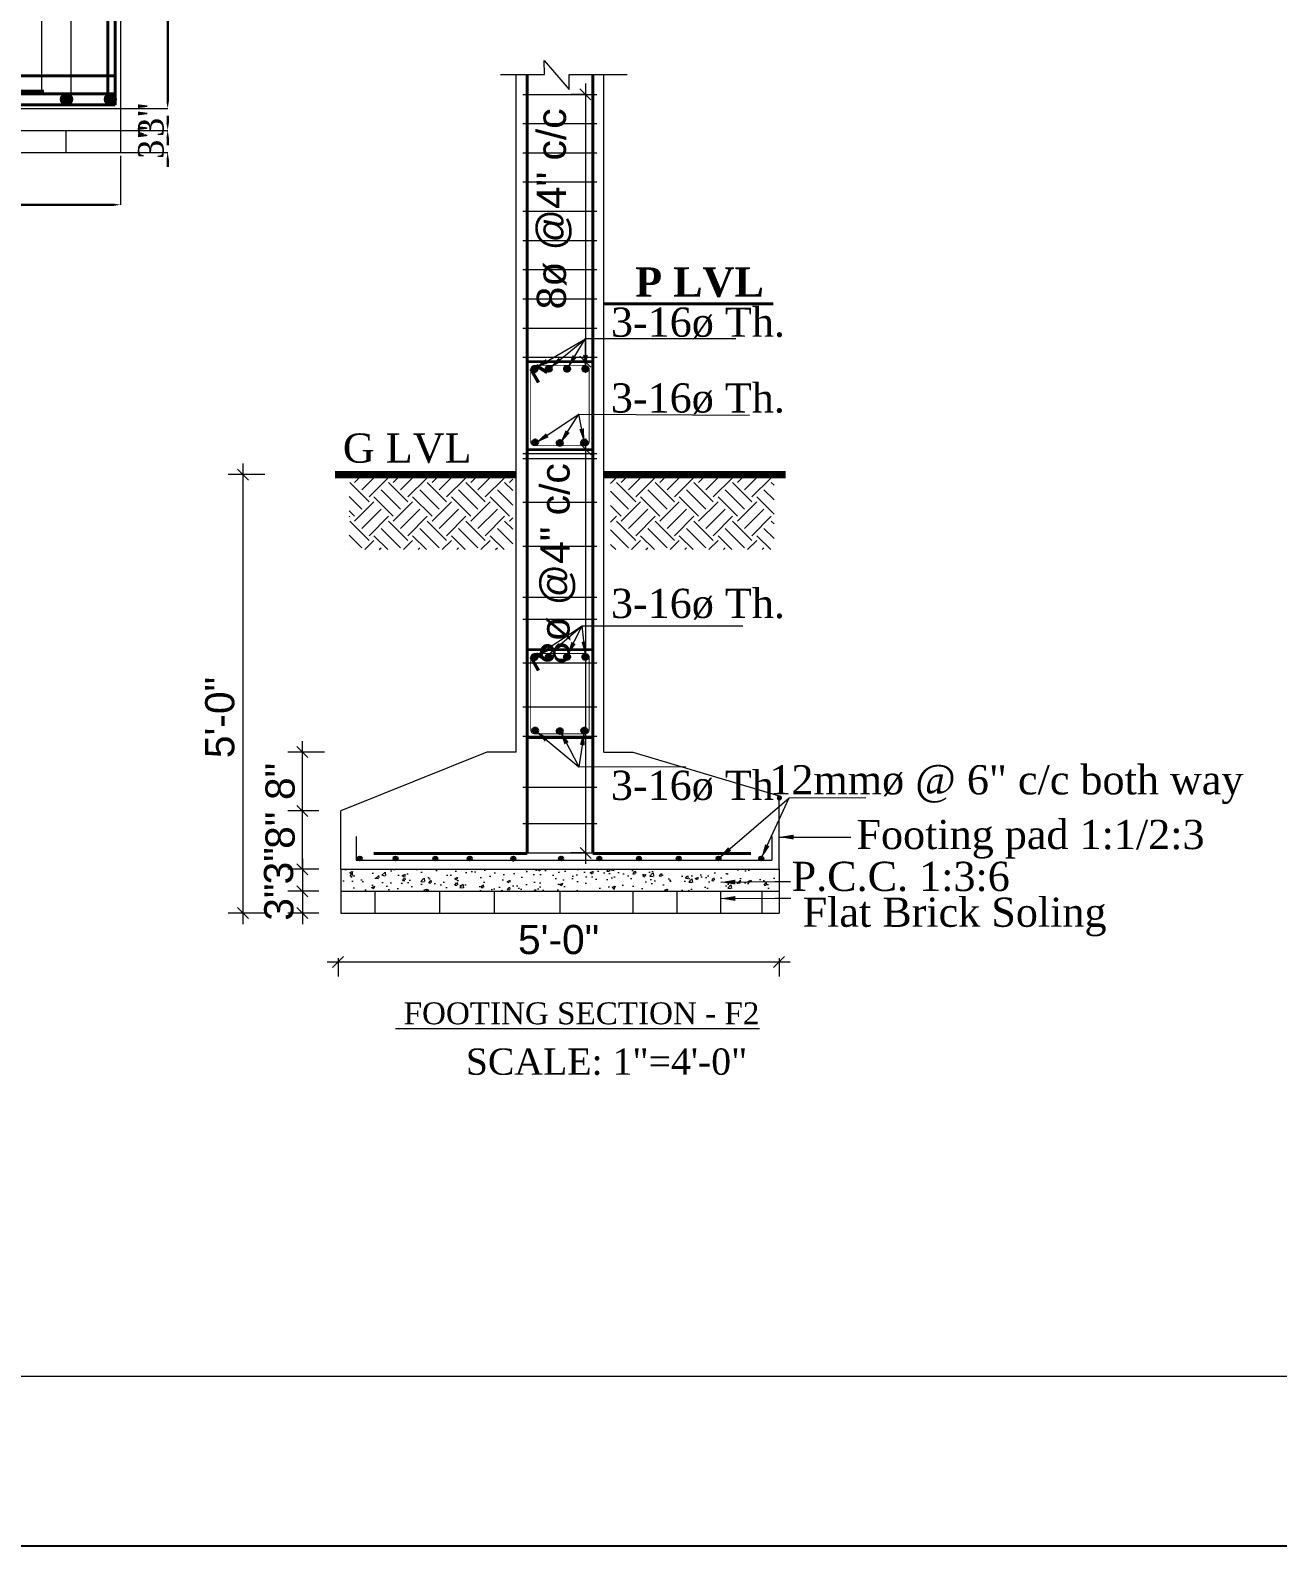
# Model space of a CAD drawing. Header units: inches. Extents: x -4597 to 93300, y -14139 to 5932.
# Drawn here: x 168.9 to 510.5, y -11124.5 to -10709.5 of the extents above; entities that cross this region are included whole.
import ezdxf

# ---------------------------------------------------------------- set-up
doc = ezdxf.new("R2010")
doc.units = ezdxf.units.IN
doc.header["$LTSCALE"] = 0.5
doc.header["$MEASUREMENT"] = 0
doc.header["$PDMODE"] = 66
doc.linetypes.add('ACAD_ISO04W100', pattern=[30, 24, -3, 0, -3])
for name, color, linetype, lineweight in [('cl', 4, 'ACAD_ISO04W100', 15), ('COLUMN', 8, 'Continuous', 50), ('DIM', 180, 'Continuous', 5), ('DIM_LINE', 165, 'Continuous', 15), ('Dimention', 5, 'Continuous', 20), ('ELE1', 3, 'Continuous', 9), ('HACTH', 8, 'Continuous', 5), ('hatch', 9, 'Continuous', 0), ('REINFORCEMENT', 2, 'Continuous', 40), ('ST-REINFOR', 201, 'Continuous', 40), ('STIRRUPS', 14, 'Continuous', 18), ('TEXT', 220, 'Continuous', 9), ('tiles', 30, 'Continuous', 5), ('TRENCH', 1, 'Continuous', 35), ('wall', 20, 'Continuous', 40), ('WALL ELV', 20, 'Continuous', 20), ('WALL SEC', 2, 'Continuous', 35)]:
    doc.layers.add(name, color=color, linetype=linetype, lineweight=lineweight)
doc.styles.add('48', font='arial.ttf', dxfattribs={"height": 4})
doc.styles.add('NIR', font='COPRGTL.TTF')
doc.styles.add('ordinary', font='ARIALN.TTF')
doc.styles.add('TEXT-4', font='times.ttf', dxfattribs={"height": 7})
doc.styles.add('TIMES 48', font='times.ttf', dxfattribs={"height": 4})
doc.dimstyles.new('Copy of Standard', dxfattribs={"dimtxt": 9, "dimasz": 1, "dimexe": 1, "dimexo": 12, "dimgap": 1, "dimtad": 3, "dimdec": 0, "dimzin": 0, "dimdsep": 46, "dimlunit": 4, "dimtxsty": 'NIR', "dimcen": 0.09, "dimclrt": 2, "dimadec": 0, "dimazin": 0, "dimtfac": 1, "dimtdec": 0, "dimtofl": 0, "dimtmove": 2, "dimatfit": 0, "dimfxl": 1, "dimtolj": 1, "dimtzin": 0, "dimarcsym": 0})
doc.dimstyles.new('DIM-4', dxfattribs={"dimtxt": 4, "dimasz": 2, "dimexe": 0, "dimexo": 1, "dimgap": 1, "dimtad": 1, "dimdec": 0, "dimlfac": 0.5, "dimzin": 3, "dimdsep": 46, "dimlunit": 4, "dimtxsty": 'TEXT-4', "dimcen": 0.09, "dimadec": 0, "dimazin": 0, "dimtfac": 1, "dimtdec": 0, "dimtix": 1, "dimtofl": 0, "dimtmove": 2, "dimatfit": 2, "dimfxl": 1, "dimtolj": 1, "dimtzin": 0, "dimlwe": 5, "dimarcsym": 0})
doc.dimstyles.new('nir 48', dxfattribs={"dimscale": 0.5, "dimtxt": 4, "dimasz": 3, "dimexe": 4, "dimexo": 6, "dimgap": 2, "dimtad": 3, "dimdec": 0, "dimzin": 3, "dimlunit": 4, "dimtxsty": '48', "dimblk": 'OBLIQUE', "dimcen": 2.5, "dimdle": 3, "dimclrt": 3, "dimadec": 0, "dimazin": 0, "dimtfac": 1, "dimtdec": 0, "dimtmove": 2, "dimatfit": 3, "dimfxl": 1, "dimfxlon": 1, "dimarcsym": 0})

# ---------------------------------------------------------------- blocks, each defined once
blk = doc.blocks.new('*D914')
at = {"layer": 'Defpoints', "color": 0, "transparency": 16777216}
for p in [(880178.66, -15199.21), (880298.93, -15211.21), (880178.66, -15225.57)]:
    blk.add_point(p, dxfattribs=at)
at = {"layer": 'DIM', "color": 0, "lineweight": 5, "transparency": 16777216}
for p, q in [((880178.66, -15200.21), (880178.66, -15225.57)), ((880298.93, -15212.21), (880298.93, -15225.57))]:
    blk.add_line(p, q, dxfattribs=at)
at = {"layer": 'DIM', "color": 0, "lineweight": -2, "transparency": 16777216}
blk.add_line((880296.93, -15225.57), (880180.66, -15225.57), dxfattribs=at)
at = {"layer": 'DIM', "color": 0, "transparency": 16777216}
for points in [[(880180.66, -15225.23), (880180.66, -15225.9), (880178.66, -15225.57)], [(880296.93, -15225.23), (880296.93, -15225.9), (880298.93, -15225.57)]]:
    blk.add_solid(points, dxfattribs=at)
at = {"layer": 'DIM', "color": 0, "transparency": 16777216, "insert": (880238.79, -15220.98), "char_height": 7, "attachment_point": 5, "style": 'TEXT-4'}
blk.add_mtext('\\A1;l', dxfattribs=at)
blk = doc.blocks.new('*D918')
at = {"layer": 'Defpoints', "color": 0, "transparency": 16777216}
for p in [(880297.95, -15140.6), (880311.85, -15140.6), (880297.95, -15199.21)]:
    blk.add_point(p, dxfattribs=at)
at = {"layer": 'DIM', "color": 0, "lineweight": 5, "transparency": 16777216}
for p, q in [((880298.95, -15140.6), (880311.85, -15140.6)), ((880298.95, -15199.21), (880311.85, -15199.21))]:
    blk.add_line(p, q, dxfattribs=at)
at = {"layer": 'DIM', "color": 0, "lineweight": -2, "transparency": 16777216}
blk.add_line((880311.85, -15197.21), (880311.85, -15142.6), dxfattribs=at)
at = {"layer": 'DIM', "color": 0, "transparency": 16777216}
for points in [[(880311.51, -15142.6), (880312.18, -15142.6), (880311.85, -15140.6)], [(880311.51, -15197.21), (880312.18, -15197.21), (880311.85, -15199.21)]]:
    blk.add_solid(points, dxfattribs=at)
at = {"layer": 'DIM', "color": 0, "transparency": 16777216, "insert": (880307.35, -15169.9), "char_height": 7, "attachment_point": 5, "rotation": 90, "style": 'TEXT-4'}
blk.add_mtext('\\A1;D', dxfattribs=at)
blk = doc.blocks.new('*D919')
at = {"layer": 'Defpoints', "color": 0, "transparency": 16777216}
for p in [(880297.95, -15199.21), (880311.85, -15199.21), (880297.95, -15205.21)]:
    blk.add_point(p, dxfattribs=at)
at = {"layer": 'DIM', "color": 0, "lineweight": -2, "transparency": 16777216}
for p, q in [((880311.85, -15197.21), (880311.85, -15195.21)), ((880311.85, -15207.21), (880311.85, -15209.21))]:
    blk.add_line(p, q, dxfattribs=at)
at = {"layer": 'DIM', "color": 0, "lineweight": 5, "transparency": 16777216}
for p, q in [((880298.95, -15199.21), (880311.85, -15199.21)), ((880298.95, -15205.21), (880311.85, -15205.21))]:
    blk.add_line(p, q, dxfattribs=at)
at = {"layer": 'DIM', "color": 0, "transparency": 16777216}
for points in [[(880311.51, -15197.21), (880312.18, -15197.21), (880311.85, -15199.21)], [(880311.51, -15207.21), (880312.18, -15207.21), (880311.85, -15205.21)]]:
    blk.add_solid(points, dxfattribs=at)
at = {"layer": 'DIM', "color": 0, "transparency": 16777216, "insert": (880307.29, -15202.21), "char_height": 7, "attachment_point": 5, "rotation": 90, "style": 'TEXT-4'}
blk.add_mtext('\\A1;3"', dxfattribs=at)
blk = doc.blocks.new('*D920')
at = {"layer": 'Defpoints', "color": 0, "transparency": 16777216}
for p in [(880297.95, -15205.21), (880311.85, -15205.21), (880297.95, -15211.21)]:
    blk.add_point(p, dxfattribs=at)
at = {"layer": 'DIM', "color": 0, "lineweight": -2, "transparency": 16777216}
for p, q in [((880311.85, -15203.21), (880311.85, -15201.21)), ((880311.85, -15213.21), (880311.85, -15215.21))]:
    blk.add_line(p, q, dxfattribs=at)
at = {"layer": 'DIM', "color": 0, "lineweight": 5, "transparency": 16777216}
for p, q in [((880298.95, -15205.21), (880311.85, -15205.21)), ((880298.95, -15211.21), (880311.85, -15211.21))]:
    blk.add_line(p, q, dxfattribs=at)
at = {"layer": 'DIM', "color": 0, "transparency": 16777216}
for points in [[(880311.51, -15203.21), (880312.18, -15203.21), (880311.85, -15205.21)], [(880311.51, -15213.21), (880312.18, -15213.21), (880311.85, -15211.21)]]:
    blk.add_solid(points, dxfattribs=at)
at = {"layer": 'DIM', "color": 0, "transparency": 16777216, "insert": (880307.29, -15208.21), "char_height": 7, "attachment_point": 5, "rotation": 90, "style": 'TEXT-4'}
blk.add_mtext('\\A1;3"', dxfattribs=at)
blk = doc.blocks.new('_Oblique')
at = {"color": 0, "linetype": 'ByBlock', "lineweight": -2}
blk.add_line((-0.5, -0.5), (0.5, 0.5), dxfattribs=at)
blk = doc.blocks.new('*D837')
at = {"layer": 'Defpoints', "color": 0, "transparency": 16777216}
for p in [(83887.26, -112875.78), (83882, -112878.78), (83887.26, -112878.78)]:
    blk.add_point(p, dxfattribs=at)
at = {"layer": 'DIM_LINE', "color": 0, "lineweight": -2, "transparency": 16777216}
for p, q in [((83884.26, -112875.78), (83880, -112875.78)), ((83884.26, -112878.78), (83880, -112878.78))]:
    blk.add_line(p, q, dxfattribs=at)
at = {"layer": 'DIM_LINE', "color": 0, "linetype": 'ByBlock', "lineweight": -2, "transparency": 16777216}
blk.add_line((83882, -112874.28), (83882, -112880.28), dxfattribs=at)
at = {"layer": 'DIM_LINE', "color": 0, "lineweight": -2, "transparency": 16777216, "xscale": 1.5, "yscale": 1.5, "zscale": 1.5}
for p, rotation in [((83882, -112875.78), 90), ((83882, -112878.78), 270)]:
    blk.add_blockref('_Oblique', p, dxfattribs=dict(at, rotation=rotation))
at = {"layer": 'DIM_LINE', "color": 3, "transparency": 16777216, "insert": (83878.75, -112875.31), "char_height": 4, "attachment_point": 5, "rotation": 90, "style": '48'}
blk.add_mtext('3"', dxfattribs=at)
blk = doc.blocks.new('*D838')
at = {"layer": 'Defpoints', "color": 0, "transparency": 16777216}
for p in [(83886.44, -112821.73), (83873.84, -112881.78), (83881.5, -112881.78)]:
    blk.add_point(p, dxfattribs=at)
at = {"layer": 'DIM_LINE', "color": 0, "linetype": 'ByBlock', "lineweight": -2, "transparency": 16777216}
blk.add_line((83873.84, -112820.23), (83873.84, -112883.28), dxfattribs=at)
at = {"layer": 'DIM_LINE', "color": 0, "lineweight": -2, "transparency": 16777216}
for p, q in [((83876.84, -112821.73), (83871.84, -112821.73)), ((83876.84, -112881.78), (83871.84, -112881.78))]:
    blk.add_line(p, q, dxfattribs=at)
at = {"layer": 'DIM_LINE', "color": 0, "lineweight": -2, "transparency": 16777216, "xscale": 1.5, "yscale": 1.5, "zscale": 1.5}
for p, rotation in [((83873.84, -112821.73), 90), ((83873.84, -112881.78), 270)]:
    blk.add_blockref('_Oblique', p, dxfattribs=dict(at, rotation=rotation))
at = {"layer": 'DIM_LINE', "color": 3, "transparency": 16777216, "insert": (83870.7, -112855), "char_height": 4, "attachment_point": 5, "rotation": 90, "style": '48'}
blk.add_mtext('5\'-0"', dxfattribs=at)
blk = doc.blocks.new('*D864')
at = {"layer": 'Defpoints', "color": 0, "transparency": 16777216}
for p in [(83882, -112867.78), (83887.26, -112867.78), (83887.26, -112875.78)]:
    blk.add_point(p, dxfattribs=at)
at = {"layer": 'DIM_LINE', "color": 0, "lineweight": -2, "transparency": 16777216}
for p, q in [((83884.26, -112867.78), (83880, -112867.78)), ((83884.26, -112875.78), (83880, -112875.78))]:
    blk.add_line(p, q, dxfattribs=at)
at = {"layer": 'DIM_LINE', "color": 0, "linetype": 'ByBlock', "lineweight": -2, "transparency": 16777216}
for p, q in [((83882, -112867.78), (83882, -112866.28)), ((83882, -112875.78), (83882, -112867.78)), ((83882, -112875.78), (83882, -112877.28))]:
    blk.add_line(p, q, dxfattribs=at)
at = {"layer": 'DIM_LINE', "color": 0, "lineweight": -2, "transparency": 16777216, "xscale": 1.5, "yscale": 1.5, "zscale": 1.5}
for p, rotation in [((83882, -112867.78), 270), ((83882, -112875.78), 90)]:
    blk.add_blockref('_Oblique', p, dxfattribs=dict(at, rotation=rotation))
at = {"layer": 'DIM_LINE', "color": 3, "transparency": 16777216, "insert": (83878.96, -112870.44), "char_height": 4, "attachment_point": 5, "rotation": 90, "style": '48'}
blk.add_mtext('8"', dxfattribs=at)
blk = doc.blocks.new('*D841')
at = {"layer": 'Defpoints', "color": 0, "transparency": 16777216}
for p in [(83887.26, -112878.78), (83882, -112881.78), (83887.26, -112881.78)]:
    blk.add_point(p, dxfattribs=at)
at = {"layer": 'DIM_LINE', "color": 0, "linetype": 'ByBlock', "lineweight": -2, "transparency": 16777216}
blk.add_line((83882, -112877.28), (83882, -112883.28), dxfattribs=at)
at = {"layer": 'DIM_LINE', "color": 0, "lineweight": -2, "transparency": 16777216}
for p, q in [((83884.26, -112878.78), (83880, -112878.78)), ((83884.26, -112881.78), (83880, -112881.78))]:
    blk.add_line(p, q, dxfattribs=at)
at = {"layer": 'DIM_LINE', "color": 0, "lineweight": -2, "transparency": 16777216, "xscale": 1.5, "yscale": 1.5, "zscale": 1.5}
for p, rotation in [((83882, -112878.78), 90), ((83882, -112881.78), 270)]:
    blk.add_blockref('_Oblique', p, dxfattribs=dict(at, rotation=rotation))
at = {"layer": 'DIM_LINE', "color": 3, "transparency": 16777216, "insert": (83878.79, -112880.28), "char_height": 4, "attachment_point": 5, "rotation": 90, "style": '48'}
blk.add_mtext('3"', dxfattribs=at)
blk = doc.blocks.new('*D842')
at = {"layer": 'Defpoints', "color": 0, "transparency": 16777216}
for p in [(83920.76, -112818.28), (83920.76, -112873.53), (83921.43, -112873.53)]:
    blk.add_point(p, dxfattribs=at)
at = {"layer": 'DIM_LINE', "color": 0, "linetype": 'ByBlock', "lineweight": -2, "transparency": 16777216}
blk.add_line((83920.76, -112816.78), (83920.76, -112875.03), dxfattribs=at)
at = {"layer": 'DIM_LINE', "color": 0, "lineweight": -2, "transparency": 16777216}
for p, q in [((83920.76, -112818.28), (83918.76, -112818.28)), ((83920.76, -112873.53), (83918.76, -112873.53))]:
    blk.add_line(p, q, dxfattribs=at)
at = {"layer": 'DIM_LINE', "color": 0, "lineweight": -2, "transparency": 16777216, "xscale": 1.5, "yscale": 1.5, "zscale": 1.5}
for p, rotation in [((83920.76, -112818.28), 90), ((83920.76, -112873.53), 270)]:
    blk.add_blockref('_Oblique', p, dxfattribs=dict(at, rotation=rotation))
at = {"layer": 'DIM_LINE', "color": 3, "transparency": 16777216, "insert": (83916.98, -112833.94), "char_height": 4, "attachment_point": 5, "rotation": 90, "style": '48'}
blk.add_mtext('8ø @4" c/c', dxfattribs=at)
blk = doc.blocks.new('*D843')
at = {"layer": 'Defpoints', "color": 0, "transparency": 16777216}
for p in [(83922.32, -112769.67), (83920.74, -112806.28), (83920.98, -112806.28)]:
    blk.add_point(p, dxfattribs=at)
at = {"layer": 'DIM_LINE', "color": 0, "linetype": 'ByBlock', "lineweight": -2, "transparency": 16777216}
blk.add_line((83920.74, -112768.17), (83920.74, -112807.78), dxfattribs=at)
at = {"layer": 'DIM_LINE', "color": 0, "lineweight": -2, "transparency": 16777216}
for p, q in [((83920.74, -112769.67), (83918.74, -112769.67)), ((83920.74, -112806.28), (83918.74, -112806.28))]:
    blk.add_line(p, q, dxfattribs=at)
at = {"layer": 'DIM_LINE', "color": 0, "lineweight": -2, "transparency": 16777216, "xscale": 1.5, "yscale": 1.5, "zscale": 1.5}
for p, rotation in [((83920.74, -112769.67), 90), ((83920.74, -112806.28), 270)]:
    blk.add_blockref('_Oblique', p, dxfattribs=dict(at, rotation=rotation))
at = {"layer": 'DIM_LINE', "color": 3, "transparency": 16777216, "insert": (83916.48, -112785.35), "char_height": 4, "attachment_point": 5, "rotation": 90, "style": '48'}
blk.add_mtext('8ø @4" c/c', dxfattribs=at)
blk = doc.blocks.new('*D865')
at = {"layer": 'Defpoints', "color": 0, "transparency": 16777216}
for p in [(83882, -112859.73), (83907.26, -112859.73), (83887.26, -112867.78)]:
    blk.add_point(p, dxfattribs=at)
at = {"layer": 'DIM_LINE', "color": 0, "linetype": 'ByBlock', "lineweight": -2, "transparency": 16777216}
blk.add_line((83882, -112869.28), (83882, -112858.23), dxfattribs=at)
at = {"layer": 'DIM_LINE', "color": 0, "lineweight": -2, "transparency": 16777216}
for p, q in [((83885, -112859.73), (83880, -112859.73)), ((83884.26, -112867.78), (83880, -112867.78))]:
    blk.add_line(p, q, dxfattribs=at)
at = {"layer": 'DIM_LINE', "color": 0, "lineweight": -2, "transparency": 16777216, "xscale": 1.5, "yscale": 1.5, "zscale": 1.5}
for p, rotation in [((83882, -112859.73), 90), ((83882, -112867.78), 270)]:
    blk.add_blockref('_Oblique', p, dxfattribs=dict(at, rotation=rotation))
at = {"layer": 'DIM_LINE', "color": 3, "transparency": 16777216, "insert": (83878.96, -112863.75), "char_height": 4, "attachment_point": 5, "rotation": 90, "style": '48'}
blk.add_mtext('8"', dxfattribs=at)
blk = doc.blocks.new('*D844')
at = {"layer": 'Defpoints', "color": 0, "transparency": 16777216}
for p in [(83886.88, -112881.78), (83947.26, -112881.78), (83947.26, -112888.46)]:
    blk.add_point(p, dxfattribs=at)
at = {"layer": 'DIM_LINE', "color": 0, "lineweight": -2, "transparency": 16777216}
for p, q in [((83885.38, -112888.46), (83948.76, -112888.46)), ((83886.88, -112887.96), (83886.88, -112890.46)), ((83947.26, -112887.96), (83947.26, -112890.46))]:
    blk.add_line(p, q, dxfattribs=at)
at = {"layer": 'DIM_LINE', "color": 0, "lineweight": -2, "transparency": 16777216, "xscale": 1.5, "yscale": 1.5, "zscale": 1.5, "rotation": 180}
blk.add_blockref('_Oblique', (83886.88, -112888.46), dxfattribs=at)
at = {"layer": 'DIM_LINE', "color": 0, "lineweight": -2, "transparency": 16777216, "xscale": 1.5, "yscale": 1.5, "zscale": 1.5}
blk.add_blockref('_Oblique', (83947.26, -112888.46), dxfattribs=at)
at = {"layer": 'DIM_LINE', "color": 3, "transparency": 16777216, "insert": (83917.07, -112885.42), "char_height": 4, "attachment_point": 5, "style": '48'}
blk.add_mtext('5\'-0"', dxfattribs=at)
blk = doc.blocks.new('REIURETT')
at = {"layer": 'Dimention'}
for points in [[(880285.68, -15196.69, 0.339525), (880284.54, -15195.21), (880283.74, -15195.21, 0.339525), (880282.6, -15196.69, 0.359682), (880283.85, -15198.21), (880284.43, -15198.21, 0.359682)], [(880297.68, -15196.69, 0.339525), (880296.54, -15195.21), (880295.74, -15195.21, 0.339525), (880294.6, -15196.69, 0.359682), (880295.85, -15198.21), (880296.43, -15198.21, 0.359682)]]:
    blk.add_hatch(color=256, dxfattribs=at).paths.add_polyline_path(points)
at = {"layer": 'DIM', "color": 1}
blk.add_line((880283.93, -15205.21), (880283.93, -15211.21), dxfattribs=at)
at = {"layer": 'REINFORCEMENT', "color": 7}
for p, q in [((880295.43, -15143.02), (880295.43, -15195.21)), ((880297.43, -15144.6), (880297.43, -15195.21)), ((880297.43, -15190.3), (880057.02, -15190.3)), ((880297.5, -15192.21), (880297.5, -15198.21)), ((880297.43, -15195.21), (880146.16, -15195.21)), ((880247.43, -15194.46), (880277.93, -15194.46)), ((880178.66, -15198.21), (880297.43, -15198.21))]:
    blk.add_line(p, q, dxfattribs=at)
at = {"layer": 'TEXT'}
for p, q in [((880298.93, -15165.21), (880298.93, -15211.21)), ((880175.93, -15199.21), (880298.93, -15199.21)), ((880146.16, -15205.21), (880298.93, -15205.21)), ((880146.16, -15211.21), (880298.93, -15211.21))]:
    blk.add_line(p, q, dxfattribs=at)
at = {"layer": 'tiles'}
for p, q in [((880277.43, -15195.21), (880277.43, -15144.6)), ((880285.43, -15195.21), (880285.43, -15144.6))]:
    blk.add_line(p, q, dxfattribs=at)
at = {"layer": 'wall', "lineweight": -2}
for centre in [(880284.14, -15196.69), (880296.14, -15196.69)]:
    blk.add_circle(centre, 1.54, dxfattribs=at)
at = {"layer": 'DIM'}
dim = blk.add_linear_dim(base=(880311.85, -15140.6), p1=(880297.95, -15199.21), p2=(880297.95, -15140.6), angle=90, text='D', dimstyle='DIM-4', dxfattribs=at)
dim.commit()
dim.dimension.update_dxf_attribs({"geometry": '*D918', "text_midpoint": (880307.35, -15169.9)})
for base, p1, p2, picture, middle in [((880311.85, -15199.21), (880297.95, -15205.21), (880297.95, -15199.21), '*D919', (880307.29, -15202.21)), ((880311.85, -15205.21), (880297.95, -15211.21), (880297.95, -15205.21), '*D920', (880307.29, -15208.21))]:
    dim = blk.add_linear_dim(base=base, p1=p1, p2=p2, angle=90, dimstyle='DIM-4', dxfattribs=at)
    dim.commit()
    dim.dimension.update_dxf_attribs({"geometry": picture, "text_midpoint": middle})
dim = blk.add_linear_dim(base=(880178.66, -15225.57), p1=(880298.93, -15211.21), p2=(880178.66, -15199.21), text='l', dimstyle='DIM-4', dxfattribs=at)
dim.commit()
dim.dimension.update_dxf_attribs({"geometry": '*D914', "text_midpoint": (880238.79, -15220.98)})
blk = doc.blocks.new('DFHRH')
at = {"layer": 'HACTH'}
h = blk.add_hatch(dxfattribs=at)
h.set_pattern_fill('AR-CONC', color=256, scale=0.5, style=0)
h.set_pattern_definition([(50, (73946.6801, -127528.787), (3.5863009, -0.31376067), [0.375, -4.125]), (355, (73946.68, -127528.787), (-0.6937567, 3.7609607), [0.3, -3.3]), (100.4514, (73946.979, -127528.8132), (2.8925469, 3.4471977), [0.31870095, -3.50571056]), (46.1842, (73946.68, -127527.787), (5.3362052, -0.8275951), [0.5625, -6.1875]), (96.6356, (73947.125, -127527.856), (4.6733135, 4.8705894), [0.4780514, -5.258565]), (351.1842, (73946.68, -127527.787), (4.6733097, 4.870593), [0.45, -4.95]), (21, (73947.1801, -127528.037), (2.98453526, -2.01309445), [0.375, -4.125]), (326, (73947.18, -127528.037), (1.21657666, 3.6257502), [0.3, -3.3]), (71.4514, (73947.429, -127528.2048), (4.20111314, 1.6126525), [0.31870095, -3.50571056]), (37.5, (73946.6801, -127528.787), (0.06079928, 1.66446927), [0, -3.26, 0, -3.35, 0, -3.3125]), (7.5, (73946.6801, -127528.787), (1.31534769, 1.97205856), [0, -1.91, 0, -3.185, 0, -1.2625]), (327.5, (73945.5651, -127528.787), (2.66911218, -0.11277436), [0, -1.25, 0, -3.9, 0, -5.175]), (317.5, (73945.0651, -127528.787), (2.91593085, 0.5005249), [0, -1.625, 0, -2.59, 0, -3.675])])
h.paths.add_polyline_path([(83887.26, -112878.78), (83947.26, -112878.78), (83947.26, -112875.78), (83887.26, -112875.78)])
at = {"layer": 'hatch'}
h = blk.add_hatch(dxfattribs=at)
h.set_pattern_fill('EARTH', color=256, scale=15, angle=45, style=0)
h.set_pattern_definition([(45, (47409.7342, -129452.2487), (4e-16, 5.30330086), [3.75, -3.75]), (45, (47408.74, -129451.2543), (4e-16, 5.30330086), [3.75, -3.75]), (45, (47407.7455, -129450.26), (4e-16, 5.30330086), [3.75, -3.75]), (135, (47407.7455, -129449.597), (-5.30330086, 4e-16), [3.75, -3.75]), (135, (47408.74, -129448.6027), (-5.30330086, 4e-16), [3.75, -3.75]), (135, (47409.7342, -129447.6083), (-5.30330086, 4e-16), [3.75, -3.75])])
h.paths.add_polyline_path([(83910.79, -112822.21), (83888.39, -112822.21), (83888.39, -112832.01), (83910.79, -112832.01)])
h = blk.add_hatch(dxfattribs=at)
h.set_pattern_fill('EARTH', color=256, scale=15, angle=45, style=0)
h.set_pattern_definition([(45, (47409.121, -129452.2487), (4e-16, 5.30330086), [3.75, -3.75]), (45, (47408.1265, -129451.2543), (4e-16, 5.30330086), [3.75, -3.75]), (45, (47407.132, -129450.26), (4e-16, 5.30330086), [3.75, -3.75]), (135, (47407.132, -129449.597), (-5.30330086, 4e-16), [3.75, -3.75]), (135, (47408.1265, -129448.6027), (-5.30330086, 4e-16), [3.75, -3.75]), (135, (47409.121, -129447.6083), (-5.30330086, 4e-16), [3.75, -3.75])])
h.paths.add_polyline_path([(83946.58, -112822.21), (83924.18, -112822.21), (83924.18, -112832.01), (83946.58, -112832.01)])
at = {"layer": 'WALL SEC'}
for points in [[(83913.39, -112807.31, 1), (83914.11, -112807.31, 1)], [(83914.12, -112807.31, -1), (83913.4, -112807.31, -1)], [(83914.12, -112807.31, -1), (83913.4, -112807.31, -1)], [(83915.36, -112807.25, 1), (83916.08, -112807.25, 1)], [(83916.1, -112807.25, -1), (83915.38, -112807.25, -1)], [(83916.1, -112807.25, -1), (83915.38, -112807.25, -1)], [(83917.86, -112807.25, 1), (83918.58, -112807.25, 1)], [(83918.6, -112807.25, -1), (83917.88, -112807.25, -1)], [(83918.6, -112807.25, -1), (83917.88, -112807.25, -1)], [(83920.37, -112807.25, 1), (83921.09, -112807.25, 1)], [(83921.11, -112807.25, -1), (83920.39, -112807.25, -1)], [(83921.11, -112807.25, -1), (83920.39, -112807.25, -1)], [(83913.5, -112817.31, 1), (83914.22, -112817.31, 1)], [(83916.87, -112817.4, -1), (83917.59, -112817.4, -1)], [(83917.6, -112817.4, 1), (83916.88, -112817.4, 1)], [(83917.6, -112817.4, 1), (83916.88, -112817.4, 1)], [(83920.23, -112817.34, 1), (83920.95, -112817.34, 1)], [(83920.97, -112817.34, -1), (83920.25, -112817.34, -1)], [(83920.97, -112817.34, -1), (83920.25, -112817.34, -1)], [(83913.39, -112846.75, 1), (83914.11, -112846.75, 1)], [(83914.12, -112846.75, -1), (83913.4, -112846.75, -1)], [(83914.12, -112846.75, -1), (83913.4, -112846.75, -1)], [(83915.36, -112846.7, 1), (83916.08, -112846.7, 1)], [(83916.1, -112846.7, -1), (83915.38, -112846.7, -1)], [(83916.1, -112846.7, -1), (83915.38, -112846.7, -1)], [(83917.86, -112846.7, 1), (83918.58, -112846.7, 1)], [(83918.6, -112846.7, -1), (83917.88, -112846.7, -1)], [(83918.6, -112846.7, -1), (83917.88, -112846.7, -1)], [(83920.37, -112846.7, 1), (83921.09, -112846.7, 1)], [(83921.11, -112846.7, -1), (83920.39, -112846.7, -1)], [(83921.11, -112846.7, -1), (83920.39, -112846.7, -1)], [(83913.5, -112856.76, 1), (83914.22, -112856.76, 1)], [(83916.87, -112856.85, -1), (83917.59, -112856.85, -1)], [(83917.6, -112856.85, 1), (83916.88, -112856.85, 1)], [(83917.6, -112856.85, 1), (83916.88, -112856.85, 1)], [(83920.23, -112856.79, 1), (83920.95, -112856.79, 1)], [(83920.97, -112856.79, -1), (83920.25, -112856.79, -1)], [(83920.97, -112856.79, -1), (83920.25, -112856.79, -1)], [(83889.59, -112874.3, 0.407959), (83889.83, -112874.55), (83889.84, -112874.55, 0.407959), (83890.09, -112874.3, 1)], [(83894.5, -112874.3, 0.407959), (83894.74, -112874.55), (83894.75, -112874.55, 0.407959), (83895, -112874.3, 1)], [(83899.94, -112874.3, 0.407959), (83900.19, -112874.55), (83900.2, -112874.55, 0.407959), (83900.44, -112874.3, 1)], [(83904.66, -112874.3, 0.407959), (83904.91, -112874.55), (83904.92, -112874.55, 0.407959), (83905.16, -112874.3, 1)], [(83910.63, -112874.31, 0.407959), (83910.88, -112874.56), (83910.89, -112874.56, 0.407959), (83911.13, -112874.31, 1)], [(83917.17, -112874.3, 0.407959), (83917.42, -112874.55), (83917.43, -112874.55, 0.407959), (83917.67, -112874.3, 1)], [(83922.4, -112874.3, 0.407959), (83922.64, -112874.55), (83922.65, -112874.55, 0.407959), (83922.9, -112874.3, 1)], [(83927.83, -112874.3, 0.407959), (83928.08, -112874.55), (83928.09, -112874.55, 0.407959), (83928.33, -112874.3, 1)], [(83933.28, -112874.3, 0.407959), (83933.52, -112874.55), (83933.53, -112874.55, 0.407959), (83933.78, -112874.3, 1)], [(83938.73, -112874.3, 0.407959), (83938.98, -112874.55), (83938.99, -112874.55, 0.407959), (83939.23, -112874.3, 1)], [(83944.57, -112874.3, 0.407959), (83944.81, -112874.55), (83944.82, -112874.55, 0.407959), (83945.07, -112874.3, 1)]]:
    blk.add_hatch(color=256, dxfattribs=at).paths.add_polyline_path(points)
at = {"layer": 'COLUMN'}
for p, q in [((83913.26, -112807.28), (83914.33, -112809.12)), ((83913.98, -112806.81), (83915.5, -112807.76)), ((83913.26, -112846.73), (83914.33, -112848.57)), ((83913.98, -112846.26), (83915.5, -112847.21))]:
    blk.add_line(p, q, dxfattribs=at)
at = {"layer": 'COLUMN', "const_width": 0.1}
for points in [[(83920.76, -112806.78), (83913.76, -112806.78, 0.414214), (83913.26, -112807.28), (83913.26, -112817.28, 0.414214), (83913.76, -112817.78), (83920.76, -112817.78, 0.414214), (83921.26, -112817.28), (83921.26, -112807.28, 0.414214)], [(83920.76, -112846.23), (83913.76, -112846.23, 0.414214), (83913.26, -112846.73), (83913.26, -112856.73, 0.414214), (83913.76, -112857.23), (83920.76, -112857.23, 0.414214), (83921.26, -112856.73), (83921.26, -112846.73, 0.414214)]]:
    blk.add_lwpolyline(points, format="xyb", close=True, dxfattribs=at)
at = {"layer": 'DIM_LINE', "const_width": 1}
for points in [[(83886.44, -112821.73), (83911.26, -112821.73)], [(83923.26, -112821.73), (83948.17, -112821.73)]]:
    blk.add_lwpolyline(points, dxfattribs=at)
at = {"layer": 'HACTH'}
for p, q in [((83891.9, -112878.78), (83891.9, -112881.78)), ((83900.76, -112878.78), (83900.76, -112881.78)), ((83900.76, -112878.78), (83900.76, -112881.78)), ((83908.26, -112878.78), (83908.26, -112881.78)), ((83917.26, -112878.78), (83917.26, -112881.78)), ((83927.26, -112878.78), (83927.26, -112881.78)), ((83933.26, -112878.78), (83933.26, -112881.78)), ((83939.26, -112878.78), (83939.26, -112881.78)), ((83944.92, -112878.78), (83944.92, -112881.78))]:
    blk.add_line(p, q, dxfattribs=at)
at = {"layer": 'hatch', "linetype": 'Continuous'}
blk.add_lwpolyline([(83909.12, -112766.94), (83915.12, -112766.94), (83915.11, -112765.05), (83918.54, -112768.99), (83918.54, -112766.94), (83926.46, -112766.94)], dxfattribs=at)
at = {"layer": 'ST-REINFOR'}
for p, q in [((83912.76, -112873.63), (83912.76, -112766.94)), ((83921.76, -112873.63), (83921.76, -112766.94)), ((83923.26, -112798.36), (83946.44, -112798.36)), ((83912.76, -112873.63), (83891.76, -112873.63)), ((83921.76, -112873.63), (83943.39, -112873.63))]:
    blk.add_line(p, q, dxfattribs=at)
at = {"layer": 'STIRRUPS'}
for p, q in [((83912.19, -112769.67), (83922.32, -112769.67)), ((83912.19, -112773.67), (83922.32, -112773.67)), ((83912.19, -112777.67), (83922.32, -112777.67)), ((83912.19, -112781.67), (83922.32, -112781.67)), ((83912.19, -112781.67), (83922.32, -112781.67)), ((83912.19, -112785.67), (83922.32, -112785.67)), ((83912.19, -112789.67), (83922.32, -112789.67)), ((83912.19, -112793.67), (83922.32, -112793.67)), ((83912.19, -112797.67), (83922.32, -112797.67)), ((83912.19, -112801.67), (83922.32, -112801.67)), ((83912.19, -112805.67), (83922.35, -112805.67)), ((83912.19, -112818.84), (83922.32, -112818.84)), ((83912.19, -112819.53), (83922.32, -112819.53)), ((83912.19, -112825.53), (83922.32, -112825.53)), ((83912.19, -112831.53), (83922.32, -112831.53)), ((83912.19, -112838.53), (83922.32, -112838.53)), ((83912.19, -112841.53), (83922.32, -112841.53)), ((83912.19, -112841.53), (83922.32, -112841.53)), ((83912.19, -112847.53), (83922.32, -112847.53)), ((83912.19, -112853.53), (83922.32, -112853.53)), ((83912.19, -112857.53), (83922.32, -112857.53)), ((83912.19, -112857.53), (83922.32, -112857.53)), ((83912.19, -112857.53), (83922.32, -112857.53)), ((83912.19, -112864.53), (83922.32, -112864.53)), ((83912.19, -112869.53), (83922.32, -112869.53)), ((83912.19, -112873.53), (83922.32, -112873.53))]:
    blk.add_line(p, q, dxfattribs=at)
at = {"layer": 'TRENCH'}
for points in [[(83921.76, -112806.28), (83912.76, -112806.28), (83912.76, -112818.28), (83921.76, -112818.28)], [(83921.76, -112845.73), (83912.76, -112845.73), (83912.76, -112857.73), (83921.76, -112857.73)]]:
    blk.add_lwpolyline(points, close=True, dxfattribs=at)
at = {"layer": 'WALL ELV'}
for p, q in [((83911.26, -112859.73), (83911.26, -112766.94)), ((83923.26, -112859.73), (83923.26, -112766.94)), ((83907.26, -112859.73), (83887.26, -112867.78)), ((83911.26, -112859.73), (83907.26, -112859.73)), ((83923.26, -112859.73), (83927.26, -112859.73)), ((83927.26, -112859.73), (83947.26, -112865.73)), ((83947.26, -112875.73), (83947.26, -112865.73)), ((83887.26, -112875.78), (83887.26, -112867.78)), ((83889.34, -112871.28), (83889.34, -112874.55)), ((83946.26, -112871.28), (83946.26, -112874.55)), ((83887.26, -112875.78), (83887.26, -112878.78)), ((83887.26, -112875.78), (83947.26, -112875.78)), ((83889.34, -112874.55), (83946.26, -112874.55)), ((83947.26, -112875.73), (83947.26, -112881.78)), ((83887.26, -112878.78), (83887.26, -112881.78)), ((83887.26, -112878.78), (83947.26, -112878.78)), ((83887.26, -112881.78), (83947.26, -112881.78))]:
    blk.add_line(p, q, dxfattribs=at)
at = {"layer": 'WALL SEC'}
for centre, radius in [((83913.75, -112807.31), 0.36), ((83913.76, -112807.31), 0.36), ((83913.76, -112807.31), 0.36), ((83915.72, -112807.25), 0.36), ((83915.74, -112807.25), 0.36), ((83915.74, -112807.25), 0.36), ((83918.22, -112807.25), 0.36), ((83918.24, -112807.25), 0.36), ((83918.24, -112807.25), 0.36), ((83920.73, -112807.25), 0.36), ((83920.75, -112807.25), 0.36), ((83920.75, -112807.25), 0.36), ((83913.86, -112817.31), 0.36), ((83917.23, -112817.4), 0.36), ((83917.24, -112817.4), 0.36), ((83917.24, -112817.4), 0.36), ((83920.59, -112817.34), 0.36), ((83920.61, -112817.34), 0.36), ((83920.61, -112817.34), 0.36), ((83913.75, -112846.75), 0.36), ((83913.76, -112846.75), 0.36), ((83913.76, -112846.75), 0.36), ((83915.72, -112846.7), 0.36), ((83915.74, -112846.7), 0.36), ((83915.74, -112846.7), 0.36), ((83918.22, -112846.7), 0.36), ((83918.24, -112846.7), 0.36), ((83918.24, -112846.7), 0.36), ((83920.73, -112846.7), 0.36), ((83920.75, -112846.7), 0.36), ((83920.75, -112846.7), 0.36), ((83913.86, -112856.76), 0.36), ((83917.23, -112856.85), 0.36), ((83917.24, -112856.85), 0.36), ((83917.24, -112856.85), 0.36), ((83920.59, -112856.79), 0.36), ((83920.61, -112856.79), 0.36), ((83920.61, -112856.79), 0.36), ((83889.84, -112874.3), 0.25), ((83894.75, -112874.3), 0.25), ((83900.19, -112874.3), 0.25), ((83904.91, -112874.3), 0.25), ((83910.88, -112874.31), 0.25), ((83917.42, -112874.3), 0.25), ((83922.65, -112874.3), 0.25), ((83928.08, -112874.3), 0.25), ((83933.53, -112874.3), 0.25), ((83938.98, -112874.3), 0.25), ((83944.82, -112874.3), 0.25)]:
    blk.add_circle(centre, radius, dxfattribs=at)
at = {"char_height": 4, "attachment_point": 5, "style": 'ordinary'}
for s, insert, width in [('{\\fTimes New Roman|b1|i0|c0|p18;P LVL}', (83936.37, -112795.41), 144.4797), ('{\\fTimes New Roman|b0|i0|c0|p18;G LVL}', (83896.34, -112818.15), 45.555)]:
    blk.add_mtext(s, dxfattribs=dict(at, insert=insert, width=width))
at = {"layer": 'TEXT', "style": 'TIMES 48'}
blk.add_text('%%U FOOTING SECTION - F2', height=3, dxfattribs=at).set_placement((83894.72, -112897))
at = {"layer": 'TEXT', "char_height": 4, "attachment_point": 7, "style": 'TIMES 48'}
for s, insert in [('3-16ø Th.', (83924.24, -112803.11)), ('3-16ø Th.', (83924.23, -112813.49)), ('3-16ø Th.', (83924.24, -112841.62)), ('12mmø @ 6" c/c both way', (83945.93, -112866.84)), ('3-16ø Th.', (83924.23, -112866.53)), ('Footing pad 1:1/2:3', (83957.86, -112874.33)), ('P.C.C. 1:3:6', (83948.98, -112878.83)), ('Flat Brick Soling', (83950.48, -112884.97))]:
    blk.add_mtext(s, dxfattribs=dict(at, insert=insert))
at = {"layer": 'TEXT', "insert": (83923.64, -112902.15), "char_height": 3.6, "width": 108.2159, "attachment_point": 5, "style": 'TIMES 48'}
blk.add_mtext('SCALE: 1"=4\'-0"', dxfattribs=at)
at = {"layer": 'DIM_LINE'}
for base, p1, p2, picture, middle in [((83920.74, -112806.28), (83922.32, -112769.67), (83920.98, -112806.28), '*D843', (83916.48, -112785.35)), ((83920.76, -112873.53), (83920.76, -112818.28), (83921.43, -112873.53), '*D842', (83916.98, -112833.94))]:
    dim = blk.add_linear_dim(base=base, p1=p1, p2=p2, angle=270, text='8ø @4" c/c', dimstyle='nir 48', override={"dimtxt": 2, "dimfxl": 6, "dimfxlon": 1, "dimarcsym": 1}, dxfattribs=at)
    dim.commit()
    dim.dimension.update_dxf_attribs({"geometry": picture, "text_midpoint": middle, "dimtype": 160})
for base, p1, p2, picture, middle in [((83873.84, -112881.78), (83886.44, -112821.73), (83881.5, -112881.78), '*D838', (83870.7, -112855)), ((83882, -112867.78), (83887.26, -112875.78), (83887.26, -112867.78), '*D864', (83878.96, -112870.44)), ((83882, -112878.78), (83887.26, -112875.78), (83887.26, -112878.78), '*D837', (83878.75, -112875.31)), ((83882, -112881.78), (83887.26, -112878.78), (83887.26, -112881.78), '*D841', (83878.79, -112880.28))]:
    dim = blk.add_linear_dim(base=base, p1=p1, p2=p2, angle=90, dimstyle='nir 48', override={"dimtxt": 2, "dimfxl": 6, "dimfxlon": 1, "dimarcsym": 1}, dxfattribs=at)
    dim.commit()
    dim.dimension.update_dxf_attribs({"geometry": picture, "text_midpoint": middle, "dimtype": 160})
dim = blk.add_linear_dim(base=(83882, -112859.73), p1=(83887.26, -112867.78), p2=(83907.26, -112859.73), angle=90, dimstyle='nir 48', override={"dimtxt": 2, "dimfxl": 6, "dimfxlon": 1, "dimarcsym": 1}, dxfattribs=at)
dim.commit()
dim.dimension.update_dxf_attribs({"geometry": '*D865', "text_midpoint": (83878.96, -112863.75)})
dim = blk.add_linear_dim(base=(83947.26, -112888.46), p1=(83886.88, -112881.78), p2=(83947.26, -112881.78), dimstyle='nir 48', dxfattribs=at)
dim.commit()
dim.dimension.update_dxf_attribs({"geometry": '*D844', "text_midpoint": (83917.07, -112885.42)})
at = {"layer": 'hatch', "linetype": 'Continuous'}
for points in [[(83913.76, -112807.2), (83920.74, -112803.15), (83938.82, -112803.11)], [(83915.74, -112807.25), (83920.74, -112803.15), (83938.82, -112803.11)], [(83918.24, -112807.25), (83920.76, -112803.11), (83941.32, -112803.11)], [(83920.75, -112807.35), (83920.74, -112803.15), (83938.82, -112803.11)], [(83913.86, -112817.45), (83919.83, -112813.48), (83943.19, -112813.59)], [(83917.24, -112817.54), (83919.83, -112813.48), (83943.19, -112813.59)], [(83920.61, -112817.42), (83919.83, -112813.48), (83943.19, -112813.59)], [(83913.76, -112846.75), (83920.32, -112842.44), (83938.82, -112842.44)], [(83915.73, -112846.34), (83920.32, -112842.44), (83942.28, -112842.44)], [(83918.22, -112846.57), (83920.32, -112842.44), (83937.4, -112842.42)], [(83920.75, -112846.6), (83920.32, -112842.44), (83939.92, -112842.44)], [(83913.86, -112856.76), (83919.83, -112861.73), (83934.45, -112861.71)], [(83917.24, -112856.75), (83919.83, -112861.73), (83934.45, -112861.71)], [(83920.61, -112856.79), (83919.83, -112861.73), (83934.45, -112861.71)], [(83938.98, -112874.3), (83948.63, -112865.99), (83959.13, -112865.97)], [(83944.82, -112874.3), (83948.63, -112865.99), (83959.13, -112865.97)], [(83947.26, -112871.37), (83954.65, -112871.37), (83957.11, -112871.37)], [(83939.27, -112877.55), (83946.67, -112877.47), (83948.81, -112877.47)], [(83939.26, -112879.78), (83946.73, -112879.75), (83948.87, -112879.75)]]:
    blk.add_leader(points, dimstyle='Copy of Standard', override={"dimasz": 2, "dimtad": 0}, dxfattribs=at)

msp = doc.modelspace()

# ---------------------------------------------------------------- linework, layer by layer
at = {"layer": 'Defpoints'}
msp.add_lwpolyline([(2423.89, -8876.52), (-753.71, -8876.52), (-753.71, -11124.49), (2423.89, -11124.49)], close=True, dxfattribs=at)
at = {"layer": 'ELE1'}
msp.add_lwpolyline([(-707.4, -8922.84), (2377.57, -8922.84), (2377.57, -11078.17), (-707.4, -11078.17)], close=True, dxfattribs=at)
msp.add_lwpolyline([(-707.4, -8922.84), (2377.57, -8922.84), (2377.57, -11078.17), (-707.4, -11078.17)], close=True, dxfattribs=at)

# ---------------------------------------------------------------- block references
at = {"layer": 'cl', "color": 18, "linetype": 'Continuous', "lineweight": 30, "true_color": 0x000000}
msp.add_blockref('REIURETT', (-880105.38, 4468.29), dxfattribs=at)
at = {"layer": 'DIM_LINE', "xscale": 2, "yscale": 2, "zscale": 2}
msp.add_blockref('DFHRH', (-167520.62, 214812.3), dxfattribs=at)

doc.saveas('drawing.dxf')
